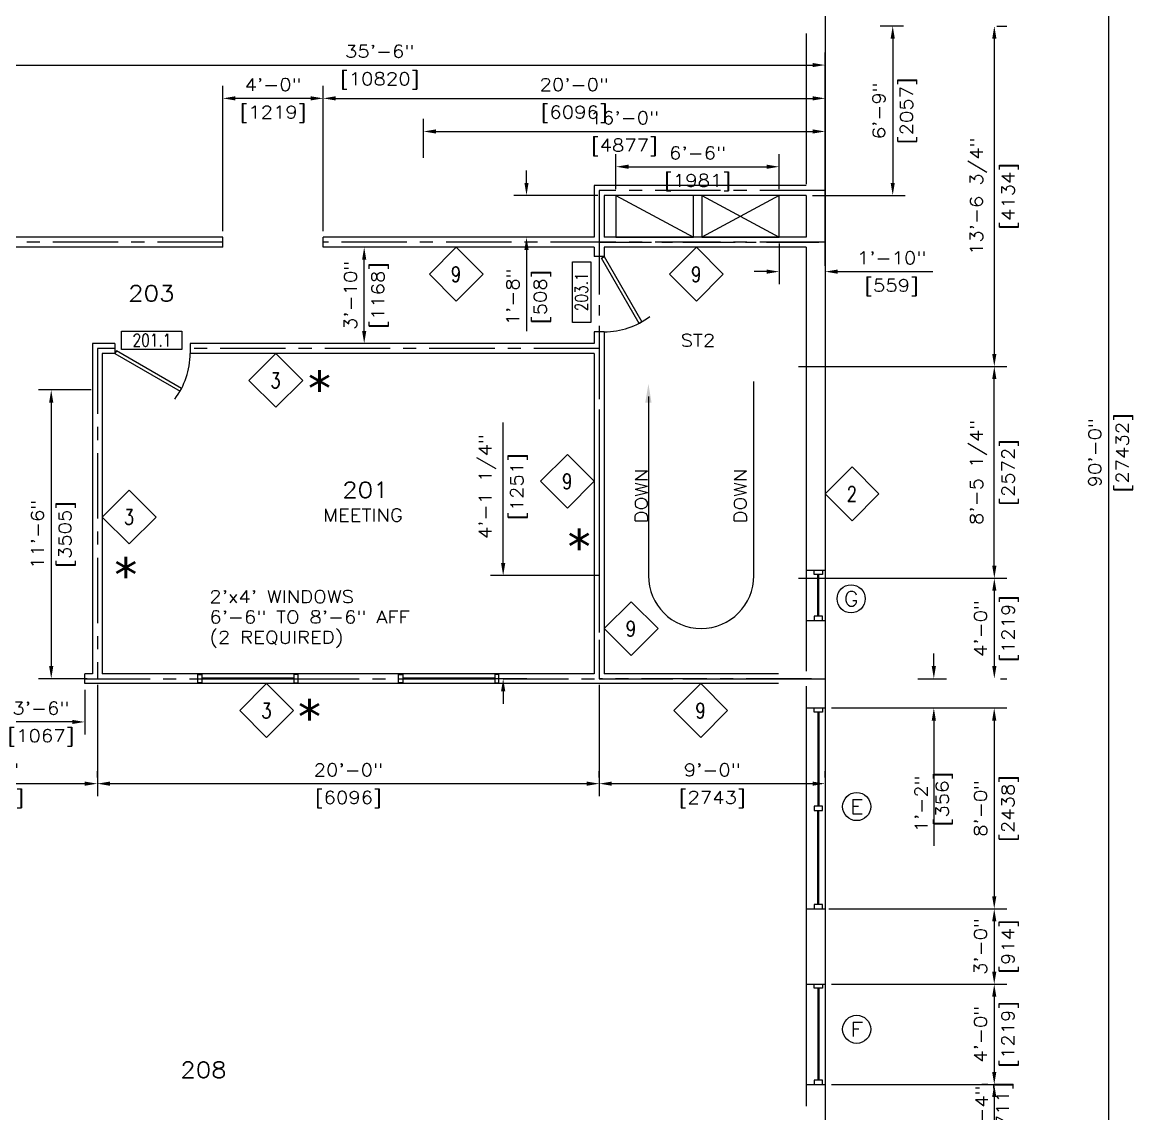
# Model space of a CAD drawing. Header units: inches. Extents: x -57 to 2699, y 7 to 1793.
# Drawn here: x 2168 to 2699, y 707 to 1229 of the extents above; entities that cross this region are included whole.
import ezdxf
from ezdxf.enums import TextEntityAlignment as Align

# ---------------------------------------------------------------- set-up
doc = ezdxf.new("R2010")
doc.units = ezdxf.units.IN
doc.header["$MEASUREMENT"] = 0
doc.linetypes.add('CENTER', pattern=[2, 1.25, -0.25, 0.25, -0.25])
for name, color, linetype in [('Architectural_Floor_Plan_Door', 175, 'Continuous'), ('Architectural_Floor_Plan_Wall', 152, 'Continuous'), ('Architectural_Plan_Center', 134, 'CENTER'), ('Architectural_Plan_Dim', 40, 'Continuous'), ('Architectural_Plan_Text1', 40, 'Continuous'), ('Architectural_Plan_WinSec', 40, 'Continuous'), ('L11', 11, 'Continuous'), ('L133', 133, 'Continuous'), ('L4', 150, 'Continuous'), ('Second_Floor_Plan_Chimney', 40, 'Continuous'), ('TEXT2', 94, 'Continuous')]:
    doc.layers.add(name, color=color, linetype=linetype)
doc.styles.add('ROMANS-115', font='romans.shx', dxfattribs={"width": 1.15})
doc.styles.add('ROMANS-80', font='romans.shx', dxfattribs={"width": 0.8})
doc.styles.add('ROMANS80', font='romans.shx', dxfattribs={"width": 0.8})
doc.dimstyles.new('116-ROMANS-115-PS', dxfattribs={"dimscale": 96, "dimtxt": 0.0625, "dimasz": 0.0625, "dimexe": 0.0625, "dimexo": 0.03125, "dimgap": 0.03125, "dimtad": 1, "dimdec": 3, "dimrnd": 0.125, "dimzin": 1, "dimdsep": 46, "dimlunit": 4, "dimtxsty": 'ROMANS-115', "dimcen": 0.125, "dimclrd": 256, "dimclre": 256, "dimclrt": 256, "dimadec": 0, "dimazin": 0, "dimtfac": 1, "dimtdec": 3, "dimtofl": 0, "dimtmove": 0, "dimatfit": 0, "dimfxl": 1, "dimfrac": 2, "dimtolj": 1, "dimtzin": 0, "dimarcsym": 0})

# ---------------------------------------------------------------- blocks, each defined once
blk = doc.blocks.new('Door - Right Hung 36 in.')
blk.add_lwpolyline([(-0.75, -1.3), (0, 0), (-31.18, 18), (-31.93, 16.7)], close=True)
blk.add_arc((0, 0), 36, 142.6899, 180)
blk = doc.blocks.new('Door - Left Hung 36 in.')
blk.add_lwpolyline([(0.75, -1.3), (0, 0), (31.18, 18), (31.93, 16.7)], close=True)
blk.add_arc((0, 0), 36, 0, 37.3101)
blk = doc.blocks.new('*D232')
at = {"layer": 'Architectural_Plan_Dim', "lineweight": -2, "transparency": 16777216}
for p, q in [((2555.34, 1563.01), (2693.89, 1563.01)), ((2687.89, 1557.01), (2687.89, 489.01)), ((2555.34, 483.01), (2693.89, 483.01))]:
    blk.add_line(p, q, dxfattribs=at)
at = {"layer": 'Architectural_Plan_Dim', "transparency": 16777216}
for points in [[(2686.89, 1557.01), (2688.89, 1557.01), (2687.89, 1563.01)], [(2686.89, 489.01), (2688.89, 489.01), (2687.89, 483.01)]]:
    blk.add_solid(points, dxfattribs=at)
at = {"layer": 'DEFPOINTS', "color": 0, "transparency": 16777216}
for p in [(2552.34, 1563.01), (2552.34, 483.01), (2687.89, 483.01)]:
    blk.add_point(p, dxfattribs=at)
at = {"layer": 'Architectural_Plan_Dim', "transparency": 16777216, "char_height": 6, "attachment_point": 5, "rotation": 90, "style": 'ROMANS-115'}
for s, insert in [('\\A1;90\'-0"', (2681.32, 1023.01)), ('\\A1;[27432]', (2695.46, 1023.01))]:
    blk.add_mtext(s, dxfattribs=dict(at, insert=insert))
blk = doc.blocks.new('*D240')
at = {"layer": 'Architectural_Plan_Dim', "lineweight": -2, "transparency": 16777216}
for p, q in [((2444.34, 867.82), (2444.34, 870.82)), ((2552.34, 867.82), (2552.34, 870.82)), ((2450.34, 864.82), (2546.34, 864.82))]:
    blk.add_line(p, q, dxfattribs=at)
at = {"layer": 'Architectural_Plan_Dim', "transparency": 16777216}
for points in [[(2450.34, 865.82), (2450.34, 863.82), (2444.34, 864.82)], [(2546.34, 865.82), (2546.34, 863.82), (2552.34, 864.82)]]:
    blk.add_solid(points, dxfattribs=at)
at = {"layer": 'DEFPOINTS', "color": 0, "transparency": 16777216}
for p in [(2444.34, 864.82), (2552.34, 864.82), (2552.34, 864.82)]:
    blk.add_point(p, dxfattribs=at)
at = {"layer": 'Architectural_Plan_Dim', "transparency": 16777216, "char_height": 6, "attachment_point": 5, "style": 'ROMANS-115'}
for s, insert in [('\\A1;9\'-0"', (2498.34, 871.39)), ('\\A1;[2743]', (2498.34, 857.25))]:
    blk.add_mtext(s, dxfattribs=dict(at, insert=insert))
blk = doc.blocks.new('*D241')
at = {"layer": 'Architectural_Plan_Dim', "lineweight": -2, "transparency": 16777216}
for p, q in [((2201.34, 1053.01), (2176.28, 1053.01)), ((2182.28, 1047.01), (2182.28, 921.01)), ((2199.45, 915.01), (2176.28, 915.01))]:
    blk.add_line(p, q, dxfattribs=at)
at = {"layer": 'Architectural_Plan_Dim', "transparency": 16777216}
for points in [[(2181.28, 1047.01), (2183.28, 1047.01), (2182.28, 1053.01)], [(2181.28, 921.01), (2183.28, 921.01), (2182.28, 915.01)]]:
    blk.add_solid(points, dxfattribs=at)
at = {"layer": 'DEFPOINTS', "color": 0, "transparency": 16777216}
for p in [(2204.34, 1053.01), (2182.28, 915.01), (2202.45, 915.01)]:
    blk.add_point(p, dxfattribs=at)
at = {"layer": 'Architectural_Plan_Dim', "transparency": 16777216, "char_height": 6, "attachment_point": 5, "rotation": 90, "style": 'ROMANS-115'}
for s, insert in [('\\A1;11\'-6"', (2175.71, 984.01)), ('\\A1;[3505]', (2189.85, 984.01))]:
    blk.add_mtext(s, dxfattribs=dict(at, insert=insert))
blk = doc.blocks.new('Wall Number')
at = {"color": 5}
blk.add_lwpolyline([(-21.45, -21.45), (0, 0), (-21.45, 21.45), (-42.89, 0)], close=True, dxfattribs=at)
at = {"layer": 'TEXT2', "style": 'ROMANS80', "width": 0.8}
blk.add_attdef('WALL', text='', height=12, dxfattribs=at).set_placement((-21.62, -0.08), align=Align.MIDDLE)
blk = doc.blocks.new('DOOR2')
at = {"layer": 'L4'}
for p, q in [((0, 13.18), (43.28, 13.18)), ((0, 0), (0, 13.18)), ((43.28, 13.18), (43.28, 0)), ((43.28, 0), (0, 0))]:
    blk.add_line(p, q, dxfattribs=at)
at = {"layer": 'L4', "style": 'ROMANS80', "width": 0.8}
blk.add_attdef('DOOR', text='', height=9, dxfattribs=at).set_placement((21.91, 6.68), align=Align.MIDDLE)
blk = doc.blocks.new('*D259')
at = {"layer": 'Architectural_Plan_Dim', "lineweight": -2, "transparency": 16777216}
for p, q in [((2156.34, 909.76), (2156.34, 888.32)), ((2198.34, 909.63), (2198.34, 888.32)), ((2192.34, 894.32), (2162.34, 894.32))]:
    blk.add_line(p, q, dxfattribs=at)
at = {"layer": 'Architectural_Plan_Dim', "transparency": 16777216}
for points in [[(2162.34, 895.32), (2162.34, 893.32), (2156.34, 894.32)], [(2192.34, 895.32), (2192.34, 893.32), (2198.34, 894.32)]]:
    blk.add_solid(points, dxfattribs=at)
at = {"layer": 'DEFPOINTS', "color": 0, "transparency": 16777216}
for p in [(2156.34, 912.76), (2198.34, 912.63), (2156.34, 894.32)]:
    blk.add_point(p, dxfattribs=at)
at = {"layer": 'Architectural_Plan_Dim', "transparency": 16777216, "char_height": 6, "attachment_point": 5, "style": 'ROMANS-115'}
for s, insert in [('\\A1;3\'-6"', (2177.34, 900.89)), ('\\A1;[1067]', (2177.34, 886.75))]:
    blk.add_mtext(s, dxfattribs=dict(at, insert=insert))
blk = doc.blocks.new('*D263')
at = {"layer": 'Architectural_Plan_Dim', "lineweight": -2, "transparency": 16777216}
for p, q in [((2204.34, 912.01), (2204.34, 858.82)), ((2444.34, 912.01), (2444.34, 858.82)), ((2210.34, 864.82), (2438.34, 864.82))]:
    blk.add_line(p, q, dxfattribs=at)
at = {"layer": 'Architectural_Plan_Dim', "transparency": 16777216}
for points in [[(2210.34, 865.82), (2210.34, 863.82), (2204.34, 864.82)], [(2438.34, 865.82), (2438.34, 863.82), (2444.34, 864.82)]]:
    blk.add_solid(points, dxfattribs=at)
at = {"layer": 'DEFPOINTS', "color": 0, "transparency": 16777216}
for p in [(2204.34, 915.01), (2444.34, 915.01), (2444.34, 864.82)]:
    blk.add_point(p, dxfattribs=at)
at = {"layer": 'Architectural_Plan_Dim', "transparency": 16777216, "char_height": 6, "attachment_point": 5, "style": 'ROMANS-115'}
for s, insert in [('\\A1;20\'-0"', (2324.34, 871.39)), ('\\A1;[6096]', (2324.34, 857.25))]:
    blk.add_mtext(s, dxfattribs=dict(at, insert=insert))
blk = doc.blocks.new('*D266')
at = {"layer": 'Architectural_Plan_Dim', "lineweight": -2, "transparency": 16777216}
for p, q in [((2102.34, 867.82), (2102.34, 870.82)), ((2204.34, 867.82), (2204.34, 870.82)), ((2108.34, 864.82), (2198.34, 864.82))]:
    blk.add_line(p, q, dxfattribs=at)
at = {"layer": 'Architectural_Plan_Dim', "transparency": 16777216}
for points in [[(2108.34, 865.82), (2108.34, 863.82), (2102.34, 864.82)], [(2198.34, 865.82), (2198.34, 863.82), (2204.34, 864.82)]]:
    blk.add_solid(points, dxfattribs=at)
at = {"layer": 'DEFPOINTS', "color": 0, "transparency": 16777216}
for p in [(2102.34, 864.82), (2204.34, 864.82), (2204.34, 864.82)]:
    blk.add_point(p, dxfattribs=at)
at = {"layer": 'Architectural_Plan_Dim', "transparency": 16777216, "char_height": 6, "attachment_point": 5, "style": 'ROMANS-115'}
for s, insert in [('\\A1;8\'-6"', (2153.34, 871.39)), ('\\A1;[2591]', (2153.34, 857.25))]:
    blk.add_mtext(s, dxfattribs=dict(at, insert=insert))
blk = doc.blocks.new('*D271')
at = {"layer": 'Architectural_Plan_Dim', "lineweight": -2, "transparency": 16777216}
for p, q in [((2555.34, 901.01), (2639.21, 901.01)), ((2633.21, 895.01), (2633.21, 811.01)), ((2554.09, 805.01), (2639.21, 805.01))]:
    blk.add_line(p, q, dxfattribs=at)
at = {"layer": 'Architectural_Plan_Dim', "transparency": 16777216}
for points in [[(2632.21, 895.01), (2634.21, 895.01), (2633.21, 901.01)], [(2632.21, 811.01), (2634.21, 811.01), (2633.21, 805.01)]]:
    blk.add_solid(points, dxfattribs=at)
at = {"layer": 'DEFPOINTS', "color": 0, "transparency": 16777216}
for p in [(2552.34, 901.01), (2551.09, 805.01), (2633.21, 805.01)]:
    blk.add_point(p, dxfattribs=at)
at = {"layer": 'Architectural_Plan_Dim', "transparency": 16777216, "char_height": 6, "attachment_point": 5, "rotation": 90, "style": 'ROMANS-115'}
for s, insert in [('\\A1;[2438]', (2640.78, 853.01)), ('\\A1;8\'-0"', (2626.64, 853.01))]:
    blk.add_mtext(s, dxfattribs=dict(at, insert=insert))
blk = doc.blocks.new('*D273')
at = {"layer": 'Architectural_Plan_Dim', "lineweight": -2, "transparency": 16777216}
for p, q in [((2555.34, 769.01), (2639.21, 769.01)), ((2633.21, 763.01), (2633.21, 727.01)), ((2555.34, 721.01), (2639.21, 721.01))]:
    blk.add_line(p, q, dxfattribs=at)
at = {"layer": 'Architectural_Plan_Dim', "transparency": 16777216}
for points in [[(2632.21, 763.01), (2634.21, 763.01), (2633.21, 769.01)], [(2632.21, 727.01), (2634.21, 727.01), (2633.21, 721.01)]]:
    blk.add_solid(points, dxfattribs=at)
at = {"layer": 'DEFPOINTS', "color": 0, "transparency": 16777216}
for p in [(2552.34, 769.01), (2552.34, 721.01), (2633.21, 721.01)]:
    blk.add_point(p, dxfattribs=at)
at = {"layer": 'Architectural_Plan_Dim', "transparency": 16777216, "char_height": 6, "attachment_point": 5, "rotation": 90, "style": 'ROMANS-115'}
for s, insert in [('\\A1;[1219]', (2640.78, 745.01)), ('\\A1;4\'-0"', (2626.64, 745.01))]:
    blk.add_mtext(s, dxfattribs=dict(at, insert=insert))
blk = doc.blocks.new('*D275')
at = {"layer": 'Architectural_Plan_Dim', "lineweight": -2, "transparency": 16777216}
for p, q in [((2630.21, 721.01), (2627.21, 721.01)), ((2633.21, 715.01), (2633.21, 699.01)), ((2630.21, 693.01), (2627.21, 693.01))]:
    blk.add_line(p, q, dxfattribs=at)
at = {"layer": 'Architectural_Plan_Dim', "transparency": 16777216}
for points in [[(2632.21, 715.01), (2634.21, 715.01), (2633.21, 721.01)], [(2632.21, 699.01), (2634.21, 699.01), (2633.21, 693.01)]]:
    blk.add_solid(points, dxfattribs=at)
at = {"layer": 'DEFPOINTS', "color": 0, "transparency": 16777216}
for p in [(2633.21, 721.01), (2633.21, 693.01), (2633.21, 693.01)]:
    blk.add_point(p, dxfattribs=at)
at = {"layer": 'Architectural_Plan_Dim', "transparency": 16777216, "insert": (2633.21, 707.01), "char_height": 6, "attachment_point": 5, "rotation": 90, "style": 'ROMANS-115'}
blk.add_mtext('\\A1;2\'-4"\\P [711]', dxfattribs=at)
blk = doc.blocks.new('*D276')
at = {"layer": 'Architectural_Plan_Dim', "lineweight": -2, "transparency": 16777216}
for p, q in [((2636.21, 805.01), (2639.21, 805.01)), ((2633.21, 799.01), (2633.21, 775.01)), ((2636.21, 769.01), (2639.21, 769.01))]:
    blk.add_line(p, q, dxfattribs=at)
at = {"layer": 'Architectural_Plan_Dim', "transparency": 16777216}
for points in [[(2632.21, 799.01), (2634.21, 799.01), (2633.21, 805.01)], [(2632.21, 775.01), (2634.21, 775.01), (2633.21, 769.01)]]:
    blk.add_solid(points, dxfattribs=at)
at = {"layer": 'DEFPOINTS', "color": 0, "transparency": 16777216}
for p in [(2633.21, 805.01), (2633.21, 769.01), (2633.21, 769.01)]:
    blk.add_point(p, dxfattribs=at)
at = {"layer": 'Architectural_Plan_Dim', "transparency": 16777216, "char_height": 6, "attachment_point": 5, "rotation": 90, "style": 'ROMANS-115'}
for s, insert in [('\\A1;3\'-0"', (2626.64, 787.01)), ('\\A1;[914]', (2640.78, 787.01))]:
    blk.add_mtext(s, dxfattribs=dict(at, insert=insert))
blk = doc.blocks.new('*D277')
at = {"layer": 'Architectural_Plan_Dim', "lineweight": -2, "transparency": 16777216}
for p, q in [((2398.39, 970.26), (2398.39, 1037.46)), ((2444.59, 964.26), (2392.39, 964.26)), ((2409.66, 915.01), (2392.39, 915.01)), ((2398.39, 909.01), (2398.39, 903.01))]:
    blk.add_line(p, q, dxfattribs=at)
at = {"layer": 'Architectural_Plan_Dim', "transparency": 16777216}
for points in [[(2397.39, 970.26), (2399.39, 970.26), (2398.39, 964.26)], [(2397.39, 909.01), (2399.39, 909.01), (2398.39, 915.01)]]:
    blk.add_solid(points, dxfattribs=at)
at = {"layer": 'DEFPOINTS', "color": 0, "transparency": 16777216}
for p in [(2398.39, 964.26), (2447.59, 964.26), (2412.66, 915.01)]:
    blk.add_point(p, dxfattribs=at)
at = {"layer": 'Architectural_Plan_Dim', "transparency": 16777216, "char_height": 6, "attachment_point": 5, "rotation": 90, "style": 'ROMANS-115'}
for s, insert in [('\\A1;4\'-1 1/4"', (2390.82, 1006.86)), ('\\A1;[1251]', (2405.96, 1006.86))]:
    blk.add_mtext(s, dxfattribs=dict(at, insert=insert))
blk = doc.blocks.new('*D284')
at = {"layer": 'Architectural_Plan_Dim', "lineweight": -2, "transparency": 16777216}
for p, q in [((2604.32, 921.01), (2604.32, 927.01)), ((2596.69, 915.01), (2610.32, 915.01)), ((2596.69, 901.01), (2610.32, 901.01)), ((2604.32, 895.01), (2604.32, 835.04))]:
    blk.add_line(p, q, dxfattribs=at)
at = {"layer": 'Architectural_Plan_Dim', "transparency": 16777216}
for points in [[(2603.32, 921.01), (2605.32, 921.01), (2604.32, 915.01)], [(2603.32, 895.01), (2605.32, 895.01), (2604.32, 901.01)]]:
    blk.add_solid(points, dxfattribs=at)
at = {"layer": 'DEFPOINTS', "color": 0, "transparency": 16777216}
for p in [(2593.69, 915.01), (2604.32, 915.01), (2593.69, 901.01)]:
    blk.add_point(p, dxfattribs=at)
at = {"layer": 'Architectural_Plan_Dim', "transparency": 16777216, "insert": (2604.32, 855.12), "char_height": 6, "attachment_point": 5, "rotation": 90, "style": 'ROMANS-115'}
blk.add_mtext('\\A1;1\'-2"\\P [356]', dxfattribs=at)
blk = doc.blocks.new('Window')
at = {"layer": 'L11'}
blk.add_circle((0.4356, 0.3589), 0.0609, dxfattribs=at)
at = {"layer": 'L133', "style": 'ROMANS-80', "width": 1.15}
blk.add_attdef('WINDOW', text='', height=0.0625, dxfattribs=at).set_placement((0.4356, 0.3589), align=Align.MIDDLE)
blk = doc.blocks.new('*D311')
at = {"layer": 'Architectural_Plan_Dim', "lineweight": -2, "transparency": 16777216}
for p, q in [((2636.25, 1064.26), (2639.25, 1064.26)), ((2633.25, 969.01), (2633.25, 1058.26)), ((2539.59, 963.01), (2639.25, 963.01))]:
    blk.add_line(p, q, dxfattribs=at)
at = {"layer": 'Architectural_Plan_Dim', "transparency": 16777216}
for points in [[(2632.25, 1058.26), (2634.25, 1058.26), (2633.25, 1064.26)], [(2632.25, 969.01), (2634.25, 969.01), (2633.25, 963.01)]]:
    blk.add_solid(points, dxfattribs=at)
at = {"layer": 'DEFPOINTS', "color": 0, "transparency": 16777216}
for p in [(2633.25, 1064.26), (2633.25, 1064.26), (2536.59, 963.01)]:
    blk.add_point(p, dxfattribs=at)
at = {"layer": 'Architectural_Plan_Dim', "transparency": 16777216, "char_height": 6, "attachment_point": 5, "rotation": 90, "style": 'ROMANS-115'}
for s, insert in [('\\A1;8\'-5 1/4"', (2625.68, 1013.63)), ('\\A1;[2572]', (2640.82, 1013.63))]:
    blk.add_mtext(s, dxfattribs=dict(at, insert=insert))
blk = doc.blocks.new('*D317')
at = {"layer": 'Architectural_Plan_Dim', "lineweight": -2, "transparency": 16777216}
for p, q in [((2360.34, 1164), (2360.34, 1182.59)), ((2552.34, 1164), (2552.34, 1182.59)), ((2366.34, 1176.59), (2546.34, 1176.59))]:
    blk.add_line(p, q, dxfattribs=at)
at = {"layer": 'Architectural_Plan_Dim', "transparency": 16777216}
for points in [[(2366.34, 1177.59), (2366.34, 1175.59), (2360.34, 1176.59)], [(2546.34, 1177.59), (2546.34, 1175.59), (2552.34, 1176.59)]]:
    blk.add_solid(points, dxfattribs=at)
at = {"layer": 'DEFPOINTS', "color": 0, "transparency": 16777216}
for p in [(2552.34, 1176.59), (2360.34, 1161), (2552.34, 1161)]:
    blk.add_point(p, dxfattribs=at)
at = {"layer": 'Architectural_Plan_Dim', "transparency": 16777216, "char_height": 6, "attachment_point": 5, "style": 'ROMANS-115'}
for s, insert in [('\\A1;16\'-0"', (2456.34, 1183.16)), ('\\A1;[4877]', (2456.34, 1169.02))]:
    blk.add_mtext(s, dxfattribs=dict(at, insert=insert))
blk = doc.blocks.new('*D318')
at = {"layer": 'Architectural_Plan_Dim', "lineweight": -2, "transparency": 16777216}
for p, q in [((2126.34, 1112.38), (2126.34, 1214.34)), ((2552.34, 1112.38), (2552.34, 1214.34)), ((2132.34, 1208.34), (2546.34, 1208.34))]:
    blk.add_line(p, q, dxfattribs=at)
at = {"layer": 'Architectural_Plan_Dim', "transparency": 16777216}
for points in [[(2132.34, 1209.34), (2132.34, 1207.34), (2126.34, 1208.34)], [(2546.34, 1209.34), (2546.34, 1207.34), (2552.34, 1208.34)]]:
    blk.add_solid(points, dxfattribs=at)
at = {"layer": 'DEFPOINTS', "color": 0, "transparency": 16777216}
for p in [(2552.34, 1208.34), (2126.34, 1109.38), (2552.34, 1109.38)]:
    blk.add_point(p, dxfattribs=at)
at = {"layer": 'Architectural_Plan_Dim', "transparency": 16777216, "char_height": 6, "attachment_point": 5, "style": 'ROMANS-115'}
for s, insert in [('\\A1;35\'-6"', (2339.34, 1214.91)), ('\\A1;[10820]', (2339.34, 1200.77))]:
    blk.add_mtext(s, dxfattribs=dict(at, insert=insert))
blk = doc.blocks.new('*D320')
at = {"layer": 'Architectural_Plan_Dim', "lineweight": -2, "transparency": 16777216}
for p, q in [((2330.76, 1121.26), (2325.94, 1121.26)), ((2331.94, 1081.26), (2331.94, 1115.26)), ((2330.76, 1075.26), (2325.94, 1075.26))]:
    blk.add_line(p, q, dxfattribs=at)
at = {"layer": 'Architectural_Plan_Dim', "transparency": 16777216}
for points in [[(2330.94, 1115.26), (2332.94, 1115.26), (2331.94, 1121.26)], [(2330.94, 1081.26), (2332.94, 1081.26), (2331.94, 1075.26)]]:
    blk.add_solid(points, dxfattribs=at)
at = {"layer": 'DEFPOINTS', "color": 0, "transparency": 16777216}
for p in [(2331.94, 1121.26), (2333.76, 1121.26), (2333.76, 1075.26)]:
    blk.add_point(p, dxfattribs=at)
at = {"layer": 'Architectural_Plan_Dim', "transparency": 16777216, "char_height": 6, "attachment_point": 5, "rotation": 90, "style": 'ROMANS-115'}
for s, insert in [('\\A1;3\'-10"', (2325.37, 1098.26)), ('\\A1;[1168]', (2339.51, 1098.26))]:
    blk.add_mtext(s, dxfattribs=dict(at, insert=insert))
blk = doc.blocks.new('*D321')
at = {"layer": 'Architectural_Plan_Dim', "lineweight": -2, "transparency": 16777216}
for p, q in [((2312.34, 1129.01), (2312.34, 1198.42)), ((2552.34, 1129.01), (2552.34, 1198.42)), ((2318.34, 1192.42), (2546.34, 1192.42))]:
    blk.add_line(p, q, dxfattribs=at)
at = {"layer": 'Architectural_Plan_Dim', "transparency": 16777216}
for points in [[(2318.34, 1193.42), (2318.34, 1191.42), (2312.34, 1192.42)], [(2546.34, 1193.42), (2546.34, 1191.42), (2552.34, 1192.42)]]:
    blk.add_solid(points, dxfattribs=at)
at = {"layer": 'DEFPOINTS', "color": 0, "transparency": 16777216}
for p in [(2552.34, 1192.42), (2312.34, 1126.01), (2552.34, 1126.01)]:
    blk.add_point(p, dxfattribs=at)
at = {"layer": 'Architectural_Plan_Dim', "transparency": 16777216, "char_height": 6, "attachment_point": 5, "style": 'ROMANS-115'}
for s, insert in [('\\A1;20\'-0"', (2432.34, 1198.99)), ('\\A1;[6096]', (2432.34, 1184.85))]:
    blk.add_mtext(s, dxfattribs=dict(at, insert=insert))
blk = doc.blocks.new('*D322')
at = {"layer": 'Architectural_Plan_Dim', "lineweight": -2, "transparency": 16777216}
for p, q in [((2264.34, 1129.01), (2264.34, 1198.42)), ((2312.34, 1195.42), (2312.34, 1198.42)), ((2306.34, 1192.42), (2270.34, 1192.42))]:
    blk.add_line(p, q, dxfattribs=at)
at = {"layer": 'Architectural_Plan_Dim', "transparency": 16777216}
for points in [[(2270.34, 1193.42), (2270.34, 1191.42), (2264.34, 1192.42)], [(2306.34, 1193.42), (2306.34, 1191.42), (2312.34, 1192.42)]]:
    blk.add_solid(points, dxfattribs=at)
at = {"layer": 'DEFPOINTS', "color": 0, "transparency": 16777216}
for p in [(2264.34, 1192.42), (2312.34, 1192.42), (2264.34, 1126.01)]:
    blk.add_point(p, dxfattribs=at)
at = {"layer": 'Architectural_Plan_Dim', "transparency": 16777216, "char_height": 6, "attachment_point": 5, "style": 'ROMANS-115'}
for s, insert in [('\\A1;4\'-0"', (2288.34, 1198.99)), ('\\A1;[1219]', (2288.34, 1184.85))]:
    blk.add_mtext(s, dxfattribs=dict(at, insert=insert))
blk = doc.blocks.new('*D323')
at = {"layer": 'Architectural_Plan_Dim', "lineweight": -2, "transparency": 16777216}
for p, q in [((2409.55, 1152.01), (2409.55, 1158.01)), ((2443.71, 1146.01), (2403.55, 1146.01)), ((2438.96, 1126.01), (2403.55, 1126.01)), ((2409.55, 1120.01), (2409.55, 1081.07))]:
    blk.add_line(p, q, dxfattribs=at)
at = {"layer": 'Architectural_Plan_Dim', "transparency": 16777216}
for points in [[(2408.55, 1152.01), (2410.55, 1152.01), (2409.55, 1146.01)], [(2408.55, 1120.01), (2410.55, 1120.01), (2409.55, 1126.01)]]:
    blk.add_solid(points, dxfattribs=at)
at = {"layer": 'DEFPOINTS', "color": 0, "transparency": 16777216}
for p in [(2446.71, 1146.01), (2409.55, 1126.01), (2441.96, 1126.01)]:
    blk.add_point(p, dxfattribs=at)
at = {"layer": 'Architectural_Plan_Dim', "transparency": 16777216, "char_height": 6, "attachment_point": 5, "rotation": 90, "style": 'ROMANS-115'}
for s, insert in [('\\A1;1\'-8"', (2402.98, 1097.54)), ('\\A1;[508]', (2417.12, 1097.54))]:
    blk.add_mtext(s, dxfattribs=dict(at, insert=insert))
blk = doc.blocks.new('*D324')
at = {"layer": 'Architectural_Plan_Dim', "lineweight": -2, "transparency": 16777216}
for p, q in [((2589.87, 1227.01), (2578.67, 1227.01)), ((2584.67, 1221.01), (2584.67, 1152.01)), ((2546.34, 1146.01), (2590.67, 1146.01))]:
    blk.add_line(p, q, dxfattribs=at)
at = {"layer": 'Architectural_Plan_Dim', "transparency": 16777216}
for points in [[(2583.67, 1221.01), (2585.67, 1221.01), (2584.67, 1227.01)], [(2583.67, 1152.01), (2585.67, 1152.01), (2584.67, 1146.01)]]:
    blk.add_solid(points, dxfattribs=at)
at = {"layer": 'DEFPOINTS', "color": 0, "transparency": 16777216}
for p in [(2592.87, 1227.01), (2543.34, 1146.01), (2584.67, 1146.01)]:
    blk.add_point(p, dxfattribs=at)
at = {"layer": 'Architectural_Plan_Dim', "transparency": 16777216, "char_height": 6, "attachment_point": 5, "rotation": 90, "style": 'ROMANS-115'}
for s, insert in [('\\A1;[2057]', (2592.24, 1186.51)), ('\\A1;6\'-9"', (2578.1, 1186.51))]:
    blk.add_mtext(s, dxfattribs=dict(at, insert=insert))
blk = doc.blocks.new('*D325')
at = {"layer": 'Architectural_Plan_Dim', "lineweight": -2, "transparency": 16777216}
for p, q in [((2452.34, 1149.01), (2452.34, 1165.73)), ((2530.34, 1149.01), (2530.34, 1165.73)), ((2458.34, 1159.73), (2524.34, 1159.73))]:
    blk.add_line(p, q, dxfattribs=at)
at = {"layer": 'Architectural_Plan_Dim', "transparency": 16777216}
for points in [[(2458.34, 1160.73), (2458.34, 1158.73), (2452.34, 1159.73)], [(2524.34, 1160.73), (2524.34, 1158.73), (2530.34, 1159.73)]]:
    blk.add_solid(points, dxfattribs=at)
at = {"layer": 'DEFPOINTS', "color": 0, "transparency": 16777216}
for p in [(2530.34, 1159.73), (2452.34, 1146.01), (2530.34, 1146.01)]:
    blk.add_point(p, dxfattribs=at)
at = {"layer": 'Architectural_Plan_Dim', "transparency": 16777216, "char_height": 6, "attachment_point": 5, "style": 'ROMANS-115'}
for s, insert in [('\\A1;6\'-6"', (2491.34, 1166.31)), ('\\A1;[1981]', (2491.34, 1152.16))]:
    blk.add_mtext(s, dxfattribs=dict(at, insert=insert))
blk = doc.blocks.new('*D326')
at = {"layer": 'Architectural_Plan_Dim', "lineweight": -2, "transparency": 16777216}
for p, q in [((2530.34, 1123.01), (2530.34, 1103.59)), ((2552.34, 1123.01), (2552.34, 1103.59)), ((2524.34, 1109.59), (2518.34, 1109.59)), ((2558.34, 1109.59), (2603.85, 1109.59))]:
    blk.add_line(p, q, dxfattribs=at)
at = {"layer": 'Architectural_Plan_Dim', "transparency": 16777216}
for points in [[(2524.34, 1110.59), (2524.34, 1108.59), (2530.34, 1109.59)], [(2558.34, 1110.59), (2558.34, 1108.59), (2552.34, 1109.59)]]:
    blk.add_solid(points, dxfattribs=at)
at = {"layer": 'DEFPOINTS', "color": 0, "transparency": 16777216}
for p in [(2530.34, 1126.01), (2552.34, 1126.01), (2552.34, 1109.59)]:
    blk.add_point(p, dxfattribs=at)
at = {"layer": 'Architectural_Plan_Dim', "transparency": 16777216, "char_height": 6, "attachment_point": 5, "style": 'ROMANS-115'}
for s, insert in [('\\A1;1\'-10"', (2584.1, 1116.16)), ('\\A1;[559]', (2584.1, 1102.02))]:
    blk.add_mtext(s, dxfattribs=dict(at, insert=insert))
blk = doc.blocks.new('*D327')
at = {"layer": 'Architectural_Plan_Dim', "lineweight": -2, "transparency": 16777216}
for p, q in [((2634.5, 1227.01), (2639.25, 1227.01)), ((2633.25, 1221.01), (2633.25, 1070.26)), ((2539.59, 1064.26), (2639.25, 1064.26))]:
    blk.add_line(p, q, dxfattribs=at)
at = {"layer": 'Architectural_Plan_Dim', "transparency": 16777216}
for points in [[(2632.25, 1221.01), (2634.25, 1221.01), (2633.25, 1227.01)], [(2632.25, 1070.26), (2634.25, 1070.26), (2633.25, 1064.26)]]:
    blk.add_solid(points, dxfattribs=at)
at = {"layer": 'DEFPOINTS', "color": 0, "transparency": 16777216}
for p in [(2631.5, 1227.01), (2536.59, 1064.26), (2633.25, 1064.26)]:
    blk.add_point(p, dxfattribs=at)
at = {"layer": 'Architectural_Plan_Dim', "transparency": 16777216, "char_height": 6, "attachment_point": 5, "rotation": 90, "style": 'ROMANS-115'}
for s, insert in [('\\A1;13\'-6 3/4"', (2625.68, 1145.63)), ('\\A1;[4134]', (2640.82, 1145.63))]:
    blk.add_mtext(s, dxfattribs=dict(at, insert=insert))
blk = doc.blocks.new('*D328')
at = {"layer": 'Architectural_Plan_Dim', "lineweight": -2, "transparency": 16777216}
for p, q in [((2636.25, 963.01), (2639.25, 963.01)), ((2633.25, 957.01), (2633.25, 921.01)), ((2636.25, 915.01), (2639.25, 915.01))]:
    blk.add_line(p, q, dxfattribs=at)
at = {"layer": 'Architectural_Plan_Dim', "transparency": 16777216}
for points in [[(2632.25, 957.01), (2634.25, 957.01), (2633.25, 963.01)], [(2632.25, 921.01), (2634.25, 921.01), (2633.25, 915.01)]]:
    blk.add_solid(points, dxfattribs=at)
at = {"layer": 'DEFPOINTS', "color": 0, "transparency": 16777216}
for p in [(2633.25, 963.01), (2633.25, 915.01), (2633.25, 915.01)]:
    blk.add_point(p, dxfattribs=at)
at = {"layer": 'Architectural_Plan_Dim', "transparency": 16777216, "char_height": 6, "attachment_point": 5, "rotation": 90, "style": 'ROMANS-115'}
for s, insert in [('\\A1;4\'-0"', (2626.68, 939.01)), ('\\A1;[1219]', (2640.82, 939.01))]:
    blk.add_mtext(s, dxfattribs=dict(at, insert=insert))

msp = doc.modelspace()

# ---------------------------------------------------------------- linework, layer by layer
at = {"layer": 'Architectural_Floor_Plan_Wall'}
for p, q in [((2552.33909027, 1563.00836199), (2552.33909027, 483.00836199)), ((2543.33909027, 1223.38336399), (2543.33909027, 1151.38336199)), ((2441.96409027, 1150.75836199), (2441.96409027, 1126.00836199)), ((2543.33909027, 1150.75836199), (2441.96409027, 1150.75836199)), ((2446.71409027, 1146.00836199), (2446.71409027, 1126.00836199)), ((2543.33909027, 1146.00836199), (2446.71409027, 1146.00836199)), ((2543.33909027, 1146.00836199), (2543.33909027, 1126.00836199)), ((2264.33909027, 1126.00836199), (2108.71409027, 1126.00836199)), ((2264.33909027, 1121.25836199), (2264.33909027, 1126.00836199)), ((2441.96409027, 1126.00836199), (2312.33909027, 1126.00836199)), ((2312.33909027, 1121.25836199), (2312.33909027, 1126.00836199)), ((2543.33909027, 1126.00836199), (2446.71409027, 1126.00836199)), ((2264.33909027, 1121.25836199), (2103.96409027, 1121.25836199)), ((2441.96409027, 1121.25836199), (2312.33909027, 1121.25836199)), ((2441.96409027, 1121.25836199), (2441.96409027, 1116.79997653)), ((2543.33909027, 1121.25836199), (2446.71409027, 1121.25836199)), ((2446.71409027, 1121.25836199), (2446.71409027, 1116.79997653)), ((2543.33909027, 1121.25836199), (2543.33909027, 1107.00836199)), ((2446.71409027, 1116.79997653), (2441.96409027, 1116.79997653)), ((2543.33909027, 1109.38336199), (2543.33909027, 918.63335999)), ((2446.71409027, 1080.79997653), (2441.96409027, 1080.79997653)), ((2441.96409027, 1080.79997653), (2441.96409027, 1075.25836199)), ((2446.71409027, 1080.79997653), (2446.71409027, 1074.38336199)), ((2201.96409027, 1075.22227374), (2201.96409027, 917.38336199)), ((2212.71409027, 1075.22227374), (2201.96409027, 1075.22227374)), ((2212.71409027, 1075.22227374), (2212.71409027, 1070.47227374)), ((2248.71409027, 1075.25836199), (2248.71409027, 1070.47227374)), ((2441.96409027, 1075.25836199), (2248.71409027, 1075.25836199)), ((2446.71409027, 1074.38336199), (2446.71409027, 917.38336199)), ((2206.71409027, 1070.47227374), (2206.71409027, 917.38336199)), ((2212.71409027, 1070.47227374), (2206.71409027, 1070.47227374)), ((2441.96409027, 1070.47227374), (2248.71409027, 1070.47227374)), ((2441.96409027, 1070.47227374), (2441.96409027, 917.38336199)), ((2543.33909027, 966.88336199), (2552.33909027, 966.88336199)), ((2543.33909027, 942.88336199), (2552.33909027, 942.88336199)), ((2198.33909027, 912.63336199), (2198.33909027, 917.38336199)), ((2201.96409027, 917.38336199), (2198.33909027, 917.38336199)), ((2441.96409027, 917.38336199), (2206.71409027, 917.38336199)), ((2252.33909027, 912.63336199), (2252.33909027, 917.38336199)), ((2300.33909027, 912.63336199), (2300.33909027, 917.38336199)), ((2348.33909027, 912.63336199), (2348.33909027, 917.38336199)), ((2396.33909027, 912.63336199), (2396.33909027, 917.38336199)), ((2530.08909027, 917.38336199), (2446.71409027, 917.38336199)), ((2530.08909027, 912.63336199), (2198.33909027, 912.63336199)), ((2543.33909027, 911.38336399), (2543.33909027, 710.63335999)), ((2543.33909027, 901.00836199), (2552.33909027, 901.00836199)), ((2543.33909027, 805.00836199), (2552.33909027, 805.00836199)), ((2543.33909027, 769.00836199), (2552.33909027, 769.00836199)), ((2543.33909027, 721.00836199), (2552.33909027, 721.00836199))]:
    msp.add_line(p, q, dxfattribs=at)
at = {"layer": 'Architectural_Floor_Plan_Wall', "color": 71, "linetype": 'CENTER', "ltscale": 20}
for p, q in [((2444.33909027, 1123.63336199), (2552.33909027, 1123.63336199)), ((2444.33909027, 1123.63336199), (2444.33909027, 915.00836199)), ((2444.33909027, 915.00836199), (2552.33909027, 915.00836199))]:
    msp.add_line(p, q, dxfattribs=at)
at = {"layer": 'Architectural_Plan_Center', "ltscale": 25}
for p, q in [((2444.33909027, 1148.38336199), (2444.33909027, 1116.79997653)), ((2552.33909027, 1148.38336199), (2444.33909027, 1148.38336199)), ((2264.33909027, 1123.63336199), (2106.33909027, 1123.63336199)), ((2552.33909027, 1123.63336199), (2312.33909027, 1123.63336199)), ((2444.33909027, 1080.79997653), (2444.33909027, 915.00836199)), ((2204.33909027, 1072.84727374), (2204.33909027, 915.00836199)), ((2212.71409027, 1072.84727374), (2204.33909027, 1072.84727374)), ((2444.33909027, 1072.84727374), (2248.71409027, 1072.84727374)), ((2198.33909027, 915.00836199), (2552.33909027, 915.00836199)), ((2545.83909027, 915.00836199), (2444.33909027, 915.00836199))]:
    msp.add_line(p, q, dxfattribs=at)
at = {"layer": 'Architectural_Plan_Dim'}
for p, q in [((2518.2984745, 964.25836199), (2518.2984745, 1057.05928281)), ((2467.83909027, 1049.95559234), (2467.83909027, 964.25836199)), ((2467.83909027, 1031.75836199), (2467.83909027, 964.25836199))]:
    msp.add_line(p, q, dxfattribs=at)
msp.add_arc((2493.06878238, 964.25836199), 25.22969211, 180, 360, dxfattribs=at)
msp.add_solid([(2469.33909027, 1046.95559234), (2466.33909027, 1046.95559234), (2467.83909027, 1055.95559234)], dxfattribs=at)
at = {"layer": 'Architectural_Plan_WinSec'}
for p, q in [((2548.90159027, 944.88336199), (2548.90159027, 964.88336199)), ((2549.27659027, 944.88336199), (2549.27659027, 964.88336199)), ((2298.33909027, 915.19586199), (2254.33909027, 915.19586199)), ((2298.33909027, 914.82086199), (2254.33909027, 914.82086199)), ((2394.33909027, 915.19586199), (2350.33909027, 915.19586199)), ((2394.33909027, 914.82086199), (2350.33909027, 914.82086199)), ((2548.90159027, 899.00836199), (2548.90159027, 854.00836199)), ((2549.27659027, 899.00836199), (2549.27659027, 854.00836199)), ((2548.90159027, 807.00836199), (2548.90159027, 852.00836199)), ((2549.27659027, 807.00836199), (2549.27659027, 852.00836199)), ((2548.90159027, 767.00836199), (2548.90159027, 723.00836199)), ((2549.27659027, 767.00836199), (2549.27659027, 723.00836199))]:
    msp.add_line(p, q, dxfattribs=at)
for points in [[(2551.08909027, 966.88336199), (2551.08909027, 964.88336199), (2547.08909027, 964.88336199), (2547.08909027, 966.88336199)], [(2551.08909027, 942.88336199), (2551.08909027, 944.88336199), (2547.08909027, 944.88336199), (2547.08909027, 942.88336199)], [(2551.08909027, 942.88336199), (2551.08909027, 944.88336199), (2547.08909027, 944.88336199), (2547.08909027, 942.88336199)], [(2252.33909027, 917.00836199), (2254.33909027, 917.00836199), (2254.33909027, 913.00836199), (2252.33909027, 913.00836199)], [(2252.33909027, 917.00836199), (2254.33909027, 917.00836199), (2254.33909027, 913.00836199), (2252.33909027, 913.00836199)], [(2300.33909027, 917.00836199), (2298.33909027, 917.00836199), (2298.33909027, 913.00836199), (2300.33909027, 913.00836199)], [(2300.33909027, 917.00836199), (2298.33909027, 917.00836199), (2298.33909027, 913.00836199), (2300.33909027, 913.00836199)], [(2348.33909027, 917.00836199), (2350.33909027, 917.00836199), (2350.33909027, 913.00836199), (2348.33909027, 913.00836199)], [(2348.33909027, 917.00836199), (2350.33909027, 917.00836199), (2350.33909027, 913.00836199), (2348.33909027, 913.00836199)], [(2396.33909027, 917.00836199), (2394.33909027, 917.00836199), (2394.33909027, 913.00836199), (2396.33909027, 913.00836199)], [(2396.33909027, 917.00836199), (2394.33909027, 917.00836199), (2394.33909027, 913.00836199), (2396.33909027, 913.00836199)], [(2551.08909027, 901.00836199), (2551.08909027, 899.00836199), (2547.08909027, 899.00836199), (2547.08909027, 901.00836199)], [(2551.08909027, 901.00836199), (2551.08909027, 899.00836199), (2547.08909027, 899.00836199), (2547.08909027, 901.00836199)], [(2551.08909027, 852.00836199), (2551.08909027, 854.00836199), (2547.08909027, 854.00836199), (2547.08909027, 852.00836199)], [(2551.08909027, 852.00836199), (2551.08909027, 854.00836199), (2547.08909027, 854.00836199), (2547.08909027, 852.00836199)], [(2551.08909027, 805.00836199), (2551.08909027, 807.00836199), (2547.08909027, 807.00836199), (2547.08909027, 805.00836199)], [(2551.08909027, 805.00836199), (2551.08909027, 807.00836199), (2547.08909027, 807.00836199), (2547.08909027, 805.00836199)], [(2551.08909027, 769.00836199), (2551.08909027, 767.00836199), (2547.08909027, 767.00836199), (2547.08909027, 769.00836199)], [(2551.08909027, 769.00836199), (2551.08909027, 767.00836199), (2547.08909027, 767.00836199), (2547.08909027, 769.00836199)], [(2551.08909027, 721.00836199), (2551.08909027, 723.00836199), (2547.08909027, 723.00836199), (2547.08909027, 721.00836199)]]:
    msp.add_lwpolyline(points, close=True, dxfattribs=at)
at = {"layer": 'Second_Floor_Plan_Chimney'}
for p, q in [((2452.33909027, 1146.00836199), (2489.33909027, 1126.00836199)), ((2493.33909027, 1146.00836199), (2530.33909027, 1126.00836199)), ((2530.33909027, 1146.00836199), (2493.33909027, 1126.00836199))]:
    msp.add_line(p, q, dxfattribs=at)
for points in [[(2452.33909027, 1126.00836199), (2489.33909027, 1126.00836199), (2489.33909027, 1146.00836199), (2452.33909027, 1146.00836199)], [(2493.33909027, 1126.00836199), (2530.33909027, 1126.00836199), (2530.33909027, 1146.00836199), (2493.33909027, 1146.00836199)]]:
    msp.add_lwpolyline(points, close=True, dxfattribs=at)

# ---------------------------------------------------------------- block references
at = {"layer": 'Architectural_Floor_Plan_Door'}
for name, p, rotation in [('Door - Left Hung 36 in.', (2446.71409027, 1116.79997653), 270), ('Door - Right Hung 36 in.', (2212.71409027, 1070.47227374), 180)]:
    msp.add_blockref(name, p, dxfattribs=dict(at, rotation=rotation))
at = {"layer": 'Architectural_Plan_Dim', "xscale": 0.5999999998687614, "yscale": 0.5999999998796753, "zscale": 0.5999999998774926}
for p, values in [((2388.82732224, 1108.39018663), {'WALL': '9'}), ((2503.66642764, 1108.39018663), {'WALL': '9'}), ((2302.53471882, 1057.60409839), {'WALL': '3'}), ((2441.96409027, 1009.35619459), {'WALL': '9'}), ((2578.07544099, 1003.35593366), {'WALL': '2'}), ((2232.45044205, 992.28312036), {'WALL': '3'}), ((2472.45044099, 938.94261484), {'WALL': '9'}), ((2298.14996279, 899.76518663), {'WALL': '3'}), ((2505.73575786, 899.76518663), {'WALL': '9'})]:
    msp.add_blockref('Wall Number', p, dxfattribs=at).add_auto_attribs(values)
at = {"layer": 'Architectural_Plan_Text1', "xscale": 0.6679199998853199, "yscale": 0.667919999863492, "zscale": 0.667919999863625, "rotation": 90}
msp.add_blockref('DOOR2', (2440.27311336, 1085.30049064), dxfattribs=at).add_auto_attribs({'DOOR': '203.1'})
at = {"layer": 'Architectural_Plan_Text1'}
for name, p, xscale, yscale, zscale, values in [('DOOR2', (2215.82717712, 1072.39764014), 0.6679199998853199, 0.667919999863492, 0.667919999863625, {'DOOR': '201.1'}), ('Window', (2516.6920205, 913.57637501), 110.3999999774586, 110.3999999774586, 110.3999999774586, {'WINDOW': 'G'}), ('Window', (2519.34831592, 814.2396697), 110.3999999774674, 110.3999999774564, 110.3999999774586, {'WINDOW': 'E'}), ('Window', (2519.34831592, 707.76470728), 110.3999999774674, 110.3999999774564, 110.3999999774586, {'WINDOW': 'F'})]:
    msp.add_blockref(name, p, dxfattribs=dict(at, xscale=xscale, yscale=yscale, zscale=zscale)).add_auto_attribs(values)

# ---------------------------------------------------------------- texts
at = {"layer": 'Architectural_Plan_Dim', "style": 'ROMANS-115', "width": 1.15}
for p in [(2303.431049, 1044.42663061), (2427.68450101, 968.75237614), (2210.85423211, 955.29439946), (2298.74105627, 887.36366183)]:
    msp.add_text('*', height=18, dxfattribs=at).set_placement(p)
for p in [(2467.44267449, 989.25796179), (2514.7779077, 989.22326203)]:
    msp.add_text('DOWN', height=5.999999999, rotation=90, dxfattribs=at).set_placement(p)
at = {"layer": 'Architectural_Plan_Text1', "color": 71, "style": 'ROMANS-115', "width": 1.15}
for s, p in [('203', (2219.07386181, 1095.4317044)), ('201', (2321.43445366, 1001.49891899)), ('208', (2243.99355803, 724.26919594))]:
    msp.add_text(s, height=7.499999998, dxfattribs=at).set_placement(p)
at = {"layer": 'Architectural_Plan_Text1', "style": 'ROMANS-115', "width": 1.15}
for s, height, p in [('ST2', 5.999999999, (2483.2469381, 1073.73208156)), ('MEETING', 5.999999999, (2312.2982013, 990.19864401)), ("2'x4' WINDOWS", 5.9999999988, (2257.8585838, 951.20584702)), ('6\'-6" TO 8\'-6" AFF', 5.9999999988, (2257.8585838, 941.49156131)), ('(2 REQUIRED)', 5.9999999988, (2257.8585838, 931.7772756))]:
    msp.add_text(s, height=height, dxfattribs=at).set_placement(p)

# ---------------------------------------------------------------- dimensions: what is measured, and where the dimension line sits
at = {"layer": 'Architectural_Plan_Dim'}
for base, p1, p2, picture, middle in [((2687.8880575115, 483.0083619908), (2552.3390902681, 1563.0083619908), (2552.3390902681, 483.0083619908), '*D232', (2687.8880575115, 1023.0083619908)), ((2633.2511050026, 1064.2583619908), (2631.5024796326, 1227.0083619908), (2536.589090268, 1064.2583619908), '*D327', (2633.2511050026, 1145.6333619908)), ((2584.6678819, 1146.0083619908), (2592.8747369547, 1227.0083619908), (2543.3390902681, 1146.0083619908), '*D324', (2584.6678819, 1186.5083619908)), ((2409.54760845, 1126.0083619908), (2446.7140902681, 1146.0083619908), (2441.9640902681, 1126.0083619908), '*D323', (2409.54760845, 1097.5369334194)), ((2331.941131845, 1121.2583619908), (2333.7614849149, 1075.2583619908), (2333.7614849149, 1121.2583619908), '*D320', (2331.941131845, 1098.2583619908)), ((2633.2511050026, 1064.2583619908), (2536.589090268, 963.0083619908), (2633.2511050026, 1064.2583619908), '*D311', (2633.2511050026, 1013.6333619908)), ((2182.2798657942, 915.008360232), (2204.3390913418, 1053.008360232), (2202.4482637874, 915.008360232), '*D241', (2182.2798657942, 984.008360232)), ((2398.3891333632, 964.2583619908), (2412.6639172302, 915.0083619908), (2447.589090268, 964.2583619908), '*D277', (2398.3891333632, 1006.8583619908)), ((2633.2511050026, 915.0083619908), (2633.2511050026, 963.0083619908), (2633.2511050026, 915.0083619908), '*D328', (2633.2511050026, 939.0083619908)), ((2633.2067569537, 805.0083619908), (2552.3390902681, 901.0083619908), (2551.089090268, 805.0083619908), '*D271', (2633.2067569537, 853.0083619908)), ((2633.2067569537, 769.0083619908), (2633.2067569537, 805.0083619908), (2633.2067569537, 769.0083619908), '*D276', (2633.2067569537, 787.0083619908)), ((2633.2067569537, 721.0083619908), (2552.3390902681, 769.0083619908), (2552.3390902681, 721.0083619908), '*D273', (2633.2067569537, 745.0083619908))]:
    dim = msp.add_linear_dim(base=base, p1=p1, p2=p2, angle=90, dimstyle='116-ROMANS-115-PS', override={"dimdec": 6, "dimlfac": -192, "dimrnd": 0, "dimpost": '\\X', "dimtdec": 6}, dxfattribs=at)
    dim.commit()
    dim.dimension.update_dxf_attribs({"geometry": picture, "text_midpoint": middle})
for base, p1, p2, picture, middle in [((2552.3390902681, 1208.3377094316), (2126.339090268, 1109.3833619908), (2552.3390902681, 1109.3833619908), '*D318', (2339.339090268, 1208.3377094316)), ((2264.3390902681, 1192.4203750467), (2312.339090268, 1192.4203750467), (2264.3390902681, 1126.0083619908), '*D322', (2288.339090268, 1192.4203750467)), ((2552.3390902681, 1192.4203750467), (2312.339090268, 1126.0083619908), (2552.3390902681, 1126.0083619908), '*D321', (2432.339090268, 1192.4203750467)), ((2552.3390902681, 1176.5885733907), (2360.3390902681, 1160.9984090297), (2552.3390902681, 1160.9984090297), '*D317', (2456.3390902681, 1176.5885733907)), ((2530.3390902681, 1159.7337870886), (2452.3390902681, 1146.0083619908), (2530.3390902681, 1146.0083619908), '*D325', (2491.3390902681, 1159.7337870886)), ((2552.3390902681, 1109.5887352341), (2530.3390902681, 1126.0083619908), (2552.3390902681, 1126.0083619908), '*D326', (2584.0962331252, 1109.5887352341)), ((2444.3390906013, 864.8199786426), (2204.3390913418, 915.0083606578), (2444.3390906013, 915.0083606578), '*D263', (2324.3390909716, 864.8199786426)), ((2156.3390914899, 894.3174359507), (2198.3390913604, 912.6333606652), (2156.3390914899, 912.7583606648), '*D259', (2177.3390914251, 894.3174359507)), ((2204.3390913418, 864.8199786426), (2102.3390916566, 864.8199786426), (2204.3390913418, 864.8199786426), '*D266', (2153.3390914992, 864.8199786426)), ((2552.3390902681, 864.8199786426), (2444.3390902681, 864.8199786426), (2552.3390902681, 864.8199786426), '*D240', (2498.3390902681, 864.8199786426))]:
    dim = msp.add_linear_dim(base=base, p1=p1, p2=p2, dimstyle='116-ROMANS-115-PS', override={"dimdec": 6, "dimlfac": -192, "dimrnd": 0, "dimpost": '\\X', "dimtdec": 6}, dxfattribs=at)
    dim.commit()
    dim.dimension.update_dxf_attribs({"geometry": picture, "text_midpoint": middle})
for base, p1, p2, picture, middle in [((2604.3211901841, 915.0083619908), (2593.6911850792, 901.0083619908), (2593.6911850792, 915.0083619908), '*D284', (2604.3211901841, 855.1226477051)), ((2633.2067569537, 693.0083619908), (2633.2067569537, 721.0083619908), (2633.2067569537, 693.0083619908), '*D275', (2633.2067569537, 707.0083619908))]:
    dim = msp.add_linear_dim(base=base, p1=p1, p2=p2, angle=90, dimstyle='116-ROMANS-115-PS', override={"dimdec": 6, "dimlfac": -192, "dimrnd": 0, "dimpost": '\\X', "dimtdec": 6}, dxfattribs=at)
    dim.commit()
    dim.dimension.update_dxf_attribs({"geometry": picture, "text_midpoint": middle, "dimtype": 160})

doc.saveas('drawing.dxf')
